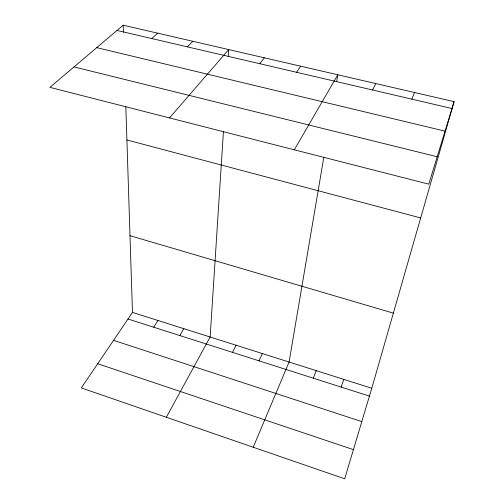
<?xml version="1.0" encoding="UTF-8"?>
<svg xmlns="http://www.w3.org/2000/svg" width="504" height="504" viewBox="0 0 504 504"><rect width="100%" height="100%" fill="white"/><g stroke="black" fill="none" stroke-linecap="round" stroke-linejoin="round"><path stroke-width="0.76" d="M223.436 131.538L210.143 337.012L166.345 417.268M228.281 56.643L228.734 49.581L169.495 117.923M323.801 157.368L289.082 362.036L253.21 447.237M336.634 81.717L337.806 74.781L294.323 149.814M125.83 106.609L132.47 312.398L81.327 387.929L344.692 478.8L371.788 388.25L454.085 101.644L123.203 25.2L49.915 87.368L428.797 184.168L454.085 101.644M341.164 387.085L343.785 379.373M313.343 378.202L316.222 370.635M411.844 99.162L414.483 92.497M258.999 360.845L262.363 353.569M372.582 90.008L375.732 83.544M232.457 352.365L236.055 345.227M179.802 335.551L183.847 328.684M153.701 327.216L157.96 320.475M296.579 72.299L300.686 66.207M259.781 63.725L264.335 57.809M187.419 46.859L192.818 41.284M151.843 38.569L157.645 33.157M117.016 30.448L451.981 108.511M96.749 47.641L445.045 131.135M74.025 66.919L437.201 156.744M126.907 139.967L420.689 217.942M129.994 235.683L393.359 313.123M132.47 312.398L371.788 388.25M127.997 319.007L369.432 396.113M113.551 340.345L361.809 421.583M97.713 363.731L353.417 449.637M123.203 25.2L123.43 32.199"/></g></svg>
